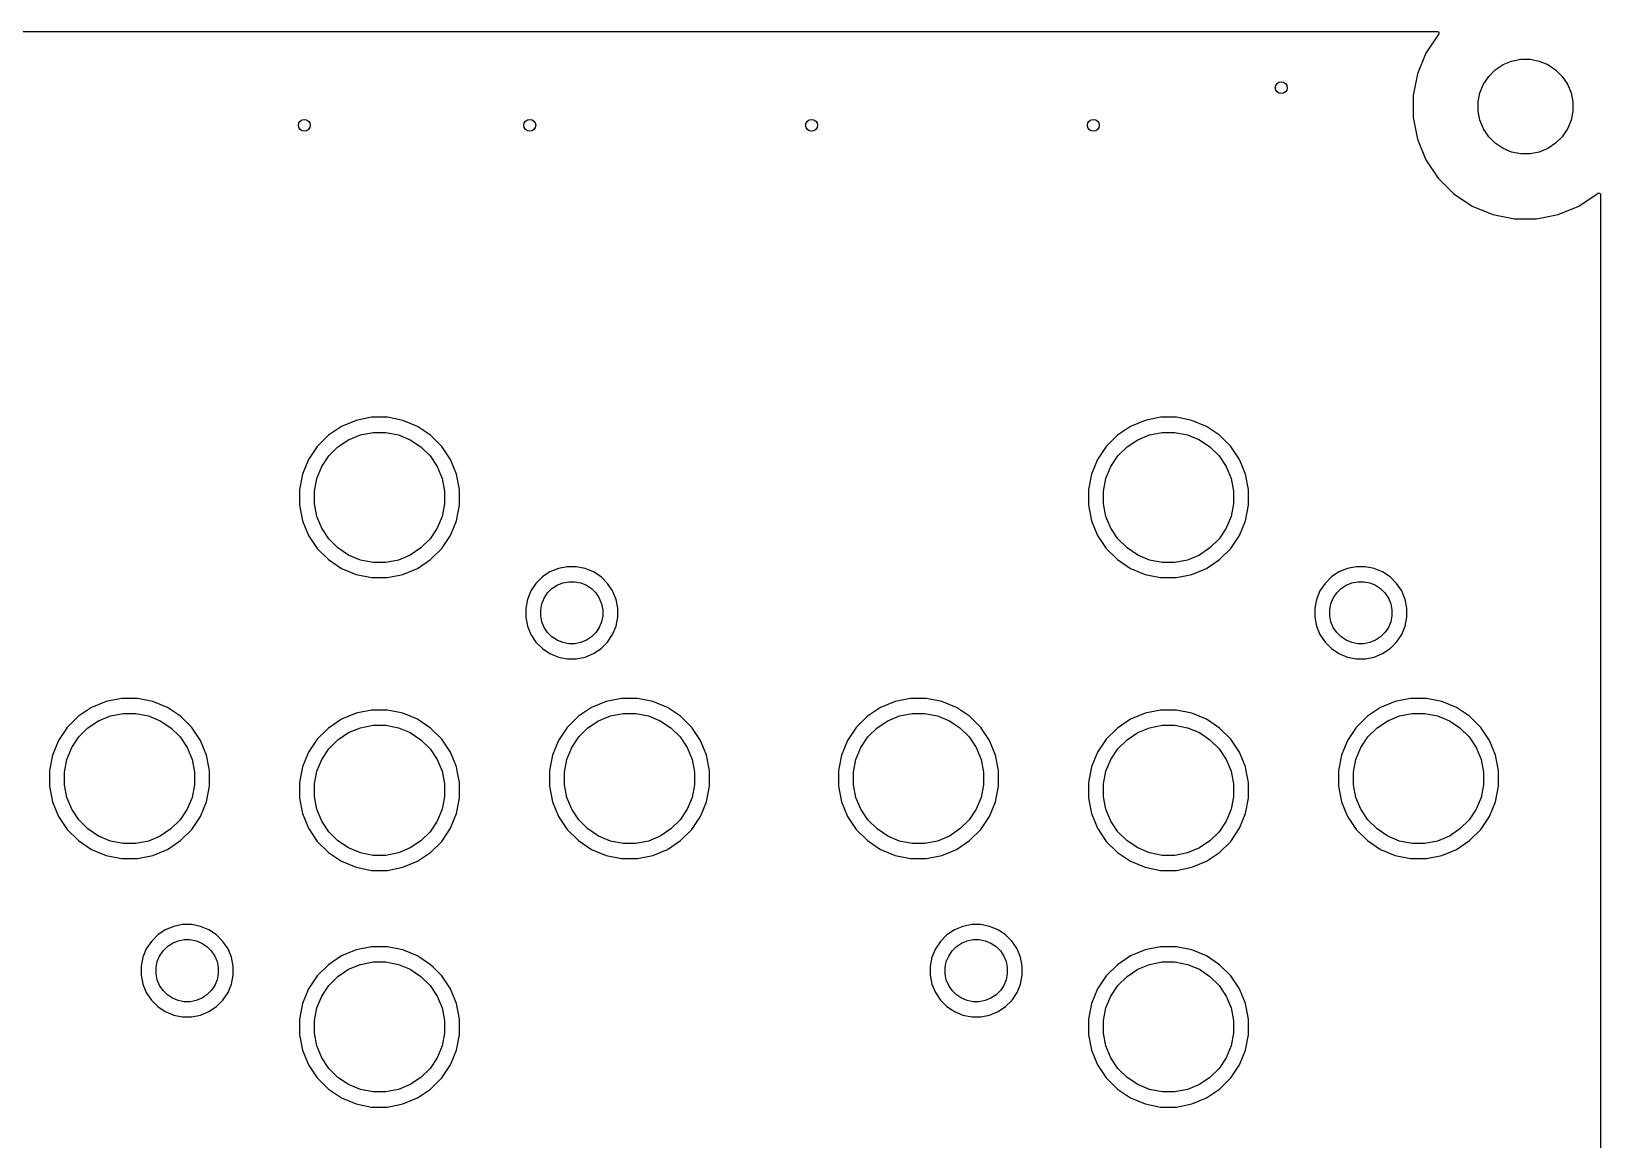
# Model space of a CAD drawing. Extents: x 1 to 139, y -76 to -1.
# Drawn here: x 86 to 139.1, y -38.1 to -0.6 of the extents above; entities that cross this region are included whole.
import ezdxf

# ---------------------------------------------------------------- set-up
doc = ezdxf.new("R2010")
doc.units = 0
doc.header["$MEASUREMENT"] = 0
doc.layers.add('BLACK', color=7, linetype='CONTINUOUS')

msp = doc.modelspace()

# ---------------------------------------------------------------- linework, layer by layer
at = {"layer": 'BLACK', "linetype": 'CONTINUOUS'}
for p, q in [((6.16231, -0.635), (133.538, -0.635)), ((133.573, -0.75264), (133.157, -1.37503)), ((133.538, -0.635), (133.538, -0.635)), ((133.538, -0.635), (133.538, -0.635)), ((133.538, -0.635), (133.538, -0.63501)), ((133.538, -0.63501), (133.539, -0.63501)), ((133.539, -0.63501), (133.545, -0.63567)), ((133.545, -0.63567), (133.551, -0.63634)), ((133.551, -0.63634), (133.551, -0.63638)), ((133.551, -0.63638), (133.551, -0.63639)), ((133.551, -0.63639), (133.557, -0.6382)), ((133.557, -0.6382), (133.562, -0.64005)), ((133.562, -0.64005), (133.563, -0.6401)), ((133.563, -0.6401), (133.563, -0.64014)), ((133.563, -0.64014), (133.568, -0.64306)), ((133.568, -0.64306), (133.573, -0.64598)), ((133.573, -0.64598), (133.573, -0.64605)), ((133.573, -0.64605), (133.574, -0.64611)), ((133.583, -0.7434), (133.573, -0.75264)), ((133.574, -0.64611), (133.578, -0.65005)), ((133.578, -0.65005), (133.583, -0.65391)), ((133.583, -0.65391), (133.583, -0.654)), ((133.583, -0.654), (133.583, -0.65407)), ((133.583, -0.65407), (133.587, -0.65885)), ((133.586, -0.73871), (133.583, -0.7434)), ((133.59, -0.73401), (133.586, -0.73871)), ((133.587, -0.65885), (133.591, -0.66354)), ((133.593, -0.72834), (133.59, -0.73382)), ((133.59, -0.73382), (133.59, -0.73391)), ((133.59, -0.73391), (133.59, -0.73401)), ((133.591, -0.66354), (133.591, -0.66364)), ((133.591, -0.66364), (133.591, -0.66373)), ((133.591, -0.66373), (133.594, -0.66921)), ((133.596, -0.72311), (133.593, -0.72834)), ((133.594, -0.66921), (133.596, -0.67451)), ((133.596, -0.67451), (133.597, -0.67461)), ((133.598, -0.71702), (133.596, -0.7229)), ((133.596, -0.7229), (133.596, -0.723)), ((133.596, -0.723), (133.596, -0.72311)), ((133.597, -0.67461), (133.597, -0.67471)), ((133.597, -0.67471), (133.598, -0.68055)), ((133.598, -0.68055), (133.6, -0.68638)), ((133.6, -0.71127), (133.598, -0.71702)), ((133.6, -0.68638), (133.6, -0.6865)), ((133.6, -0.6865), (133.6, -0.6866)), ((133.6, -0.6866), (133.601, -0.69243)), ((133.601, -0.70489), (133.6, -0.71105)), ((133.6, -0.71105), (133.6, -0.71116)), ((133.6, -0.71116), (133.6, -0.71127)), ((133.601, -0.69243), (133.601, -0.69872)), ((133.601, -0.69872), (133.601, -0.69884)), ((133.601, -0.69884), (133.601, -0.69894)), ((133.601, -0.69894), (133.601, -0.70489)), ((133.157, -1.37503), (132.871, -2.06658)), ((136.058, -1.63649), (136.367, -1.575)), ((136.367, -1.575), (136.683, -1.575)), ((136.683, -1.575), (136.992, -1.63649)), ((132.871, -2.06658), (132.725, -2.80073)), ((135.282, -2.15506), (135.505, -1.9322)), ((135.505, -1.9322), (135.767, -1.7571)), ((135.767, -1.7571), (136.058, -1.63649)), ((136.992, -1.63649), (137.283, -1.7571)), ((137.283, -1.7571), (137.545, -1.9322)), ((137.545, -1.9322), (137.768, -2.15506)), ((134.986, -2.7083), (135.107, -2.41712)), ((135.107, -2.41712), (135.282, -2.15506)), ((137.768, -2.15506), (137.943, -2.41712)), ((137.943, -2.41712), (138.064, -2.7083)), ((132.725, -2.80073), (132.725, -3.54927)), ((134.925, -3.01741), (134.986, -2.7083)), ((134.925, -3.33259), (134.925, -3.01741)), ((138.064, -2.7083), (138.125, -3.01741)), ((138.125, -3.01741), (138.125, -3.33259)), ((132.725, -3.54927), (132.871, -4.28342)), ((134.986, -3.6417), (134.925, -3.33259)), ((135.107, -3.93288), (134.986, -3.6417)), ((138.064, -3.6417), (137.943, -3.93288)), ((138.125, -3.33259), (138.064, -3.6417)), ((135.282, -4.19494), (135.107, -3.93288)), ((135.505, -4.4178), (135.282, -4.19494)), ((137.768, -4.19494), (137.545, -4.4178)), ((137.943, -3.93288), (137.768, -4.19494)), ((132.871, -4.28342), (133.157, -4.97497)), ((135.767, -4.5929), (135.505, -4.4178)), ((136.058, -4.71351), (135.767, -4.5929)), ((136.367, -4.775), (136.058, -4.71351)), ((136.992, -4.71351), (136.683, -4.775)), ((137.283, -4.5929), (136.992, -4.71351)), ((137.545, -4.4178), (137.283, -4.5929)), ((133.157, -4.97497), (133.573, -5.59736)), ((136.683, -4.775), (136.367, -4.775)), ((133.573, -5.59736), (134.103, -6.12665)), ((134.103, -6.12665), (134.725, -6.54252)), ((138.325, -6.54252), (138.947, -6.12665)), ((138.947, -6.12665), (138.957, -6.11741)), ((138.957, -6.11679), (138.962, -6.11303)), ((138.957, -6.11694), (138.957, -6.11679)), ((138.957, -6.11695), (138.957, -6.11694)), ((138.957, -6.11696), (138.957, -6.11695)), ((138.957, -6.11741), (138.957, -6.11696)), ((138.962, -6.11303), (138.967, -6.10918)), ((138.967, -6.10906), (138.972, -6.10629)), ((138.967, -6.10913), (138.967, -6.10906)), ((138.967, -6.10918), (138.967, -6.10913)), ((138.972, -6.10629), (138.978, -6.10344)), ((138.978, -6.10336), (138.984, -6.10166)), ((138.978, -6.10341), (138.978, -6.10336)), ((138.978, -6.10344), (138.978, -6.10341)), ((138.984, -6.10166), (138.99, -6.09994)), ((138.99, -6.0999), (138.996, -6.09936)), ((138.99, -6.09993), (138.99, -6.0999)), ((138.99, -6.09994), (138.99, -6.09993)), ((138.996, -6.09936), (139.002, -6.09882)), ((139.002, -6.09882), (139.002, -6.09883)), ((139.002, -6.09883), (139.002, -6.09882)), ((139.002, -6.09882), (139.008, -6.09949)), ((139.008, -6.09949), (139.014, -6.10011)), ((139.014, -6.10011), (139.014, -6.10014)), ((139.014, -6.10014), (139.014, -6.10016)), ((139.014, -6.10016), (139.02, -6.10199)), ((139.02, -6.10199), (139.026, -6.10378)), ((139.026, -6.10378), (139.026, -6.10383)), ((139.026, -6.10383), (139.026, -6.10386)), ((139.026, -6.10386), (139.032, -6.10678)), ((139.032, -6.10678), (139.037, -6.10967)), ((139.037, -6.10967), (139.037, -6.10974)), ((139.037, -6.10974), (139.037, -6.1098)), ((139.037, -6.1098), (139.042, -6.11365)), ((139.042, -6.11365), (139.047, -6.11757)), ((139.047, -6.11757), (139.047, -6.11766)), ((139.047, -6.11766), (139.047, -6.11773)), ((139.047, -6.11773), (139.051, -6.12254)), ((139.051, -6.12254), (139.054, -6.12717)), ((139.054, -6.12717), (139.054, -6.12727)), ((139.054, -6.12727), (139.055, -6.12736)), ((139.055, -6.12736), (139.057, -6.13275)), ((139.057, -6.13275), (139.06, -6.13812)), ((139.06, -6.13812), (139.06, -6.13823)), ((139.06, -6.13823), (139.06, -6.13832)), ((139.06, -6.13832), (139.062, -6.14403)), ((139.062, -6.14403), (139.064, -6.14998)), ((139.064, -6.14998), (139.064, -6.15009)), ((139.064, -6.15009), (139.064, -6.1502)), ((139.064, -6.1502), (139.064, -6.15635)), ((139.064, -6.15635), (139.065, -6.16231)), ((139.065, -6.16231), (139.065, -70.0377)), ((134.725, -6.54252), (135.417, -6.82897)), ((135.417, -6.82897), (136.151, -6.975)), ((136.899, -6.975), (137.633, -6.82897)), ((137.633, -6.82897), (138.325, -6.54252)), ((136.151, -6.975), (136.899, -6.975)), ((97.0001, -13.7861), (96.5073, -13.9902)), ((97.5233, -13.682), (97.0001, -13.7861)), ((98.0567, -13.682), (97.5233, -13.682)), ((98.5799, -13.7861), (98.0567, -13.682)), ((99.0727, -13.9902), (98.5799, -13.7861)), ((123.67, -13.7861), (123.177, -13.9902)), ((124.193, -13.682), (123.67, -13.7861)), ((124.727, -13.682), (124.193, -13.682)), ((125.25, -13.7861), (124.727, -13.682)), ((125.743, -13.9902), (125.25, -13.7861)), ((96.0637, -14.2866), (95.6866, -14.6637)), ((96.5073, -13.9902), (96.0637, -14.2866)), ((96.7479, -14.4404), (97.1483, -14.2745)), ((97.1483, -14.2745), (97.5733, -14.19)), ((97.5733, -14.19), (98.0067, -14.19)), ((98.0067, -14.19), (98.4317, -14.2745)), ((98.4317, -14.2745), (98.8321, -14.4404)), ((99.5163, -14.2866), (99.0727, -13.9902)), ((99.8934, -14.6637), (99.5163, -14.2866)), ((122.734, -14.2866), (122.357, -14.6637)), ((123.177, -13.9902), (122.734, -14.2866)), ((123.418, -14.4404), (123.818, -14.2745)), ((123.818, -14.2745), (124.243, -14.19)), ((124.243, -14.19), (124.677, -14.19)), ((124.677, -14.19), (125.102, -14.2745)), ((125.102, -14.2745), (125.502, -14.4404)), ((126.186, -14.2866), (125.743, -13.9902)), ((126.563, -14.6637), (126.186, -14.2866)), ((95.6866, -14.6637), (95.3902, -15.1073)), ((96.0811, -14.9876), (96.3876, -14.6811)), ((96.3876, -14.6811), (96.7479, -14.4404)), ((98.8321, -14.4404), (99.1924, -14.6811)), ((99.1924, -14.6811), (99.4989, -14.9876)), ((100.19, -15.1073), (99.8934, -14.6637)), ((122.357, -14.6637), (122.06, -15.1073)), ((122.751, -14.9876), (123.058, -14.6811)), ((123.058, -14.6811), (123.418, -14.4404)), ((125.502, -14.4404), (125.862, -14.6811)), ((125.862, -14.6811), (126.169, -14.9876)), ((126.86, -15.1073), (126.563, -14.6637)), ((95.3902, -15.1073), (95.1861, -15.6001)), ((95.6745, -15.7483), (95.8404, -15.3479)), ((95.8404, -15.3479), (96.0811, -14.9876)), ((99.4989, -14.9876), (99.7396, -15.3479)), ((99.7396, -15.3479), (99.9055, -15.7483)), ((100.394, -15.6001), (100.19, -15.1073)), ((122.06, -15.1073), (121.856, -15.6001)), ((122.345, -15.7483), (122.51, -15.3479)), ((122.51, -15.3479), (122.751, -14.9876)), ((126.169, -14.9876), (126.41, -15.3479)), ((126.41, -15.3479), (126.575, -15.7483)), ((127.064, -15.6001), (126.86, -15.1073)), ((95.1861, -15.6001), (95.082, -16.1233)), ((95.59, -16.1733), (95.6745, -15.7483)), ((99.9055, -15.7483), (99.99, -16.1733)), ((100.498, -16.1233), (100.394, -15.6001)), ((121.856, -15.6001), (121.752, -16.1233)), ((122.26, -16.1733), (122.345, -15.7483)), ((126.575, -15.7483), (126.66, -16.1733)), ((127.168, -16.1233), (127.064, -15.6001)), ((95.082, -16.1233), (95.082, -16.6567)), ((95.59, -16.6067), (95.59, -16.1733)), ((99.99, -16.1733), (99.99, -16.6067)), ((100.498, -16.6567), (100.498, -16.1233)), ((121.752, -16.1233), (121.752, -16.6567)), ((122.26, -16.6067), (122.26, -16.1733)), ((126.66, -16.1733), (126.66, -16.6067)), ((127.168, -16.6567), (127.168, -16.1233)), ((95.082, -16.6567), (95.1861, -17.1799)), ((95.6745, -17.0317), (95.59, -16.6067)), ((99.99, -16.6067), (99.9055, -17.0317)), ((100.394, -17.1799), (100.498, -16.6567)), ((121.752, -16.6567), (121.856, -17.1799)), ((122.345, -17.0317), (122.26, -16.6067)), ((126.66, -16.6067), (126.575, -17.0317)), ((127.064, -17.1799), (127.168, -16.6567)), ((95.1861, -17.1799), (95.3902, -17.6727)), ((95.8404, -17.4321), (95.6745, -17.0317)), ((96.0811, -17.7924), (95.8404, -17.4321)), ((99.7396, -17.4321), (99.4989, -17.7924)), ((99.9055, -17.0317), (99.7396, -17.4321)), ((100.19, -17.6727), (100.394, -17.1799)), ((121.856, -17.1799), (122.06, -17.6727)), ((122.51, -17.4321), (122.345, -17.0317)), ((122.751, -17.7924), (122.51, -17.4321)), ((126.41, -17.4321), (126.169, -17.7924)), ((126.575, -17.0317), (126.41, -17.4321)), ((126.86, -17.6727), (127.064, -17.1799)), ((95.3902, -17.6727), (95.6866, -18.1163)), ((96.3876, -18.0989), (96.0811, -17.7924)), ((99.4989, -17.7924), (99.1924, -18.0989)), ((99.8934, -18.1163), (100.19, -17.6727)), ((122.06, -17.6727), (122.357, -18.1163)), ((123.058, -18.0989), (122.751, -17.7924)), ((126.169, -17.7924), (125.862, -18.0989)), ((126.563, -18.1163), (126.86, -17.6727)), ((95.6866, -18.1163), (96.0637, -18.4934)), ((96.0637, -18.4934), (96.5073, -18.7898)), ((96.7479, -18.3396), (96.3876, -18.0989)), ((97.1483, -18.5055), (96.7479, -18.3396)), ((97.5733, -18.59), (97.1483, -18.5055)), ((98.4317, -18.5055), (98.0067, -18.59)), ((98.8321, -18.3396), (98.4317, -18.5055)), ((99.1924, -18.0989), (98.8321, -18.3396)), ((99.0727, -18.7898), (99.5163, -18.4934)), ((99.5163, -18.4934), (99.8934, -18.1163)), ((122.357, -18.1163), (122.734, -18.4934)), ((122.734, -18.4934), (123.177, -18.7898)), ((123.418, -18.3396), (123.058, -18.0989)), ((123.818, -18.5055), (123.418, -18.3396)), ((124.243, -18.59), (123.818, -18.5055)), ((125.102, -18.5055), (124.677, -18.59)), ((125.502, -18.3396), (125.102, -18.5055)), ((125.862, -18.0989), (125.502, -18.3396)), ((125.743, -18.7898), (126.186, -18.4934)), ((126.186, -18.4934), (126.563, -18.1163)), ((96.5073, -18.7898), (97.0001, -18.9939)), ((97.0001, -18.9939), (97.5233, -19.098)), ((98.0067, -18.59), (97.5733, -18.59)), ((98.0567, -19.098), (98.5799, -18.9939)), ((98.5799, -18.9939), (99.0727, -18.7898)), ((103.297, -19.0798), (103.08, -19.2968)), ((103.552, -18.9093), (103.297, -19.0798)), ((103.836, -18.7919), (103.552, -18.9093)), ((104.137, -18.732), (103.836, -18.7919)), ((104.443, -18.732), (104.137, -18.732)), ((104.744, -18.7919), (104.443, -18.732)), ((105.028, -18.9093), (104.744, -18.7919)), ((105.283, -19.0798), (105.028, -18.9093)), ((105.5, -19.2968), (105.283, -19.0798)), ((123.177, -18.7898), (123.67, -18.9939)), ((123.67, -18.9939), (124.193, -19.098)), ((124.677, -18.59), (124.243, -18.59)), ((124.727, -19.098), (125.25, -18.9939)), ((125.25, -18.9939), (125.743, -18.7898)), ((129.967, -19.0798), (129.75, -19.2968)), ((130.222, -18.9093), (129.967, -19.0798)), ((130.506, -18.7919), (130.222, -18.9093)), ((130.807, -18.732), (130.506, -18.7919)), ((131.113, -18.732), (130.807, -18.732)), ((131.414, -18.7919), (131.113, -18.732)), ((131.698, -18.9093), (131.414, -18.7919)), ((131.953, -19.0798), (131.698, -18.9093)), ((132.17, -19.2968), (131.953, -19.0798)), ((97.5233, -19.098), (98.0567, -19.098)), ((102.909, -19.552), (102.792, -19.8355)), ((103.08, -19.2968), (102.909, -19.552)), ((103.36, -19.7926), (103.474, -19.6207)), ((103.474, -19.6207), (103.621, -19.4744)), ((103.621, -19.4744), (103.793, -19.3595)), ((103.793, -19.3595), (103.984, -19.2803)), ((103.984, -19.2803), (104.187, -19.24)), ((104.187, -19.24), (104.393, -19.24)), ((104.393, -19.24), (104.596, -19.2803)), ((104.596, -19.2803), (104.787, -19.3595)), ((104.787, -19.3595), (104.959, -19.4744)), ((104.959, -19.4744), (105.106, -19.6207)), ((105.106, -19.6207), (105.22, -19.7926)), ((105.671, -19.552), (105.5, -19.2968)), ((105.788, -19.8355), (105.671, -19.552)), ((124.193, -19.098), (124.727, -19.098)), ((129.579, -19.552), (129.462, -19.8355)), ((129.75, -19.2968), (129.579, -19.552)), ((130.03, -19.7926), (130.144, -19.6207)), ((130.144, -19.6207), (130.291, -19.4744)), ((130.291, -19.4744), (130.463, -19.3595)), ((130.463, -19.3595), (130.654, -19.2803)), ((130.654, -19.2803), (130.857, -19.24)), ((130.857, -19.24), (131.063, -19.24)), ((131.063, -19.24), (131.266, -19.2803)), ((131.266, -19.2803), (131.457, -19.3595)), ((131.457, -19.3595), (131.629, -19.4744)), ((131.629, -19.4744), (131.776, -19.6207)), ((131.776, -19.6207), (131.89, -19.7926)), ((132.341, -19.552), (132.17, -19.2968)), ((132.458, -19.8355), (132.341, -19.552)), ((102.792, -19.8355), (102.732, -20.1366)), ((102.732, -20.1366), (102.732, -20.4434)), ((103.24, -20.1866), (103.28, -19.9837)), ((103.28, -19.9837), (103.36, -19.7926)), ((105.22, -19.7926), (105.3, -19.9837)), ((105.3, -19.9837), (105.34, -20.1866)), ((105.848, -20.1366), (105.788, -19.8355)), ((105.848, -20.4434), (105.848, -20.1366)), ((129.462, -19.8355), (129.402, -20.1366)), ((129.402, -20.1366), (129.402, -20.4434)), ((129.91, -20.1866), (129.95, -19.9837)), ((129.95, -19.9837), (130.03, -19.7926)), ((131.89, -19.7926), (131.97, -19.9837)), ((131.97, -19.9837), (132.01, -20.1866)), ((132.518, -20.1366), (132.458, -19.8355)), ((132.518, -20.4434), (132.518, -20.1366)), ((102.732, -20.4434), (102.792, -20.7445)), ((103.24, -20.3934), (103.24, -20.1866)), ((103.28, -20.5963), (103.24, -20.3934)), ((103.36, -20.7874), (103.28, -20.5963)), ((105.3, -20.5963), (105.22, -20.7874)), ((105.34, -20.3934), (105.3, -20.5963)), ((105.34, -20.1866), (105.34, -20.3934)), ((105.788, -20.7445), (105.848, -20.4434)), ((129.402, -20.4434), (129.462, -20.7445)), ((129.91, -20.3934), (129.91, -20.1866)), ((129.95, -20.5963), (129.91, -20.3934)), ((130.03, -20.7874), (129.95, -20.5963)), ((131.97, -20.5963), (131.89, -20.7874)), ((132.01, -20.3934), (131.97, -20.5963)), ((132.01, -20.1866), (132.01, -20.3934)), ((132.458, -20.7445), (132.518, -20.4434)), ((102.792, -20.7445), (102.909, -21.028)), ((102.909, -21.028), (103.08, -21.2832)), ((103.474, -20.9593), (103.36, -20.7874)), ((103.621, -21.1056), (103.474, -20.9593)), ((103.793, -21.2205), (103.621, -21.1056)), ((104.959, -21.1056), (104.787, -21.2205)), ((105.106, -20.9593), (104.959, -21.1056)), ((105.22, -20.7874), (105.106, -20.9593)), ((105.5, -21.2832), (105.671, -21.028)), ((105.671, -21.028), (105.788, -20.7445)), ((129.462, -20.7445), (129.579, -21.028)), ((129.579, -21.028), (129.75, -21.2832)), ((130.144, -20.9593), (130.03, -20.7874)), ((130.291, -21.1056), (130.144, -20.9593)), ((130.463, -21.2205), (130.291, -21.1056)), ((131.629, -21.1056), (131.457, -21.2205)), ((131.776, -20.9593), (131.629, -21.1056)), ((131.89, -20.7874), (131.776, -20.9593)), ((132.17, -21.2832), (132.341, -21.028)), ((132.341, -21.028), (132.458, -20.7445)), ((103.08, -21.2832), (103.297, -21.5002)), ((103.297, -21.5002), (103.552, -21.6707)), ((103.552, -21.6707), (103.836, -21.7881)), ((103.984, -21.2996), (103.793, -21.2205)), ((104.187, -21.34), (103.984, -21.2996)), ((104.393, -21.34), (104.187, -21.34)), ((104.596, -21.2996), (104.393, -21.34)), ((104.787, -21.2205), (104.596, -21.2996)), ((104.744, -21.7881), (105.028, -21.6707)), ((105.028, -21.6707), (105.283, -21.5002)), ((105.283, -21.5002), (105.5, -21.2832)), ((129.75, -21.2832), (129.967, -21.5002)), ((129.967, -21.5002), (130.222, -21.6707)), ((130.222, -21.6707), (130.506, -21.7881)), ((130.654, -21.2996), (130.463, -21.2205)), ((130.857, -21.34), (130.654, -21.2996)), ((131.063, -21.34), (130.857, -21.34)), ((131.266, -21.2996), (131.063, -21.34)), ((131.457, -21.2205), (131.266, -21.2996)), ((131.414, -21.7881), (131.698, -21.6707)), ((131.698, -21.6707), (131.953, -21.5002)), ((131.953, -21.5002), (132.17, -21.2832)), ((103.836, -21.7881), (104.137, -21.848)), ((104.137, -21.848), (104.443, -21.848)), ((104.443, -21.848), (104.744, -21.7881)), ((130.506, -21.7881), (130.807, -21.848)), ((130.807, -21.848), (131.113, -21.848)), ((131.113, -21.848), (131.414, -21.7881)), ((88.5501, -23.2861), (88.0573, -23.4902)), ((89.0733, -23.182), (88.5501, -23.2861)), ((89.6067, -23.182), (89.0733, -23.182)), ((90.1299, -23.2861), (89.6067, -23.182)), ((90.6227, -23.4902), (90.1299, -23.2861)), ((105.45, -23.2861), (104.957, -23.4902)), ((105.973, -23.182), (105.45, -23.2861)), ((106.507, -23.182), (105.973, -23.182)), ((107.03, -23.2861), (106.507, -23.182)), ((107.523, -23.4902), (107.03, -23.2861)), ((115.22, -23.2861), (114.727, -23.4902)), ((115.743, -23.182), (115.22, -23.2861)), ((116.277, -23.182), (115.743, -23.182)), ((116.8, -23.2861), (116.277, -23.182)), ((117.293, -23.4902), (116.8, -23.2861)), ((132.12, -23.2861), (131.627, -23.4902)), ((132.643, -23.182), (132.12, -23.2861)), ((133.177, -23.182), (132.643, -23.182)), ((133.7, -23.2861), (133.177, -23.182)), ((134.193, -23.4902), (133.7, -23.2861)), ((87.6137, -23.7866), (87.2366, -24.1637)), ((88.0573, -23.4902), (87.6137, -23.7866)), ((88.2979, -23.9404), (88.6983, -23.7745)), ((88.6983, -23.7745), (89.1233, -23.69)), ((89.1233, -23.69), (89.5567, -23.69)), ((89.5567, -23.69), (89.9817, -23.7745)), ((89.9817, -23.7745), (90.3821, -23.9404)), ((91.0663, -23.7866), (90.6227, -23.4902)), ((91.4434, -24.1638), (91.0663, -23.7866)), ((97.0001, -23.6861), (96.5073, -23.8902)), ((97.5233, -23.582), (97.0001, -23.6861)), ((98.0567, -23.582), (97.5233, -23.582)), ((98.5799, -23.6861), (98.0567, -23.582)), ((99.0727, -23.8902), (98.5799, -23.6861)), ((104.514, -23.7866), (104.137, -24.1637)), ((104.957, -23.4902), (104.514, -23.7866)), ((105.198, -23.9404), (105.598, -23.7745)), ((105.598, -23.7745), (106.023, -23.69)), ((106.023, -23.69), (106.457, -23.69)), ((106.457, -23.69), (106.882, -23.7745)), ((106.882, -23.7745), (107.282, -23.9404)), ((107.966, -23.7866), (107.523, -23.4902)), ((108.343, -24.1638), (107.966, -23.7866)), ((114.284, -23.7866), (113.907, -24.1637)), ((114.727, -23.4902), (114.284, -23.7866)), ((114.968, -23.9404), (115.368, -23.7745)), ((115.368, -23.7745), (115.793, -23.69)), ((115.793, -23.69), (116.227, -23.69)), ((116.227, -23.69), (116.652, -23.7745)), ((116.652, -23.7745), (117.052, -23.9404)), ((117.736, -23.7866), (117.293, -23.4902)), ((118.113, -24.1638), (117.736, -23.7866)), ((123.67, -23.6861), (123.177, -23.8902)), ((124.193, -23.582), (123.67, -23.6861)), ((124.727, -23.582), (124.193, -23.582)), ((125.25, -23.6861), (124.727, -23.582)), ((125.743, -23.8902), (125.25, -23.6861)), ((131.184, -23.7866), (130.807, -24.1637)), ((131.627, -23.4902), (131.184, -23.7866)), ((131.868, -23.9404), (132.268, -23.7745)), ((132.268, -23.7745), (132.693, -23.69)), ((132.693, -23.69), (133.127, -23.69)), ((133.127, -23.69), (133.552, -23.7745)), ((133.552, -23.7745), (133.952, -23.9404)), ((134.636, -23.7866), (134.193, -23.4902)), ((135.013, -24.1638), (134.636, -23.7866)), ((87.2366, -24.1637), (86.9402, -24.6073)), ((87.6311, -24.4876), (87.9376, -24.1811)), ((87.9376, -24.1811), (88.2979, -23.9404)), ((90.3821, -23.9404), (90.7424, -24.1811)), ((90.7424, -24.1811), (91.0489, -24.4876)), ((91.7398, -24.6073), (91.4434, -24.1638)), ((96.0637, -24.1866), (95.6866, -24.5637)), ((96.5073, -23.8902), (96.0637, -24.1866)), ((96.3876, -24.5811), (96.7479, -24.3404)), ((96.7479, -24.3404), (97.1483, -24.1745)), ((97.1483, -24.1745), (97.5733, -24.09)), ((97.5733, -24.09), (98.0067, -24.09)), ((98.0067, -24.09), (98.4317, -24.1745)), ((98.4317, -24.1745), (98.8321, -24.3404)), ((98.8321, -24.3404), (99.1924, -24.5811)), ((99.5163, -24.1866), (99.0727, -23.8902)), ((99.8934, -24.5637), (99.5163, -24.1866)), ((104.137, -24.1637), (103.84, -24.6073)), ((104.531, -24.4876), (104.838, -24.1811)), ((104.838, -24.1811), (105.198, -23.9404)), ((107.282, -23.9404), (107.642, -24.1811)), ((107.642, -24.1811), (107.949, -24.4876)), ((108.64, -24.6073), (108.343, -24.1638)), ((113.907, -24.1637), (113.61, -24.6073)), ((114.301, -24.4876), (114.608, -24.1811)), ((114.608, -24.1811), (114.968, -23.9404)), ((117.052, -23.9404), (117.412, -24.1811)), ((117.412, -24.1811), (117.719, -24.4876)), ((118.41, -24.6073), (118.113, -24.1638)), ((122.734, -24.1866), (122.357, -24.5637)), ((123.177, -23.8902), (122.734, -24.1866)), ((123.058, -24.5811), (123.418, -24.3404)), ((123.418, -24.3404), (123.818, -24.1745)), ((123.818, -24.1745), (124.243, -24.09)), ((124.243, -24.09), (124.677, -24.09)), ((124.677, -24.09), (125.102, -24.1745)), ((125.102, -24.1745), (125.502, -24.3404)), ((125.502, -24.3404), (125.862, -24.5811)), ((126.186, -24.1866), (125.743, -23.8902)), ((126.563, -24.5637), (126.186, -24.1866)), ((130.807, -24.1637), (130.51, -24.6073)), ((131.201, -24.4876), (131.508, -24.1811)), ((131.508, -24.1811), (131.868, -23.9404)), ((133.952, -23.9404), (134.312, -24.1811)), ((134.312, -24.1811), (134.619, -24.4876)), ((135.31, -24.6073), (135.013, -24.1638)), ((86.9402, -24.6073), (86.7361, -25.1001)), ((87.2245, -25.2483), (87.3904, -24.8479)), ((87.3904, -24.8479), (87.6311, -24.4876)), ((91.0489, -24.4876), (91.2896, -24.8479)), ((91.2896, -24.8479), (91.4555, -25.2483)), ((91.9439, -25.1001), (91.7398, -24.6073)), ((95.6866, -24.5637), (95.3902, -25.0073)), ((95.8404, -25.2479), (96.0811, -24.8876)), ((96.0811, -24.8876), (96.3876, -24.5811)), ((99.1924, -24.5811), (99.4989, -24.8876)), ((99.4989, -24.8876), (99.7396, -25.2479)), ((100.19, -25.0073), (99.8934, -24.5637)), ((103.84, -24.6073), (103.636, -25.1001)), ((104.125, -25.2483), (104.29, -24.8479)), ((104.29, -24.8479), (104.531, -24.4876)), ((107.949, -24.4876), (108.19, -24.8479)), ((108.19, -24.8479), (108.355, -25.2483)), ((108.844, -25.1001), (108.64, -24.6073)), ((113.61, -24.6073), (113.406, -25.1001)), ((113.895, -25.2483), (114.06, -24.8479)), ((114.06, -24.8479), (114.301, -24.4876)), ((117.719, -24.4876), (117.96, -24.8479)), ((117.96, -24.8479), (118.125, -25.2483)), ((118.614, -25.1001), (118.41, -24.6073)), ((122.357, -24.5637), (122.06, -25.0073)), ((122.51, -25.2479), (122.751, -24.8876)), ((122.751, -24.8876), (123.058, -24.5811)), ((125.862, -24.5811), (126.169, -24.8876)), ((126.169, -24.8876), (126.41, -25.2479)), ((126.86, -25.0073), (126.563, -24.5637)), ((130.51, -24.6073), (130.306, -25.1001)), ((130.795, -25.2483), (130.96, -24.8479)), ((130.96, -24.8479), (131.201, -24.4876)), ((134.619, -24.4876), (134.86, -24.8479)), ((134.86, -24.8479), (135.025, -25.2483)), ((135.514, -25.1001), (135.31, -24.6073)), ((86.7361, -25.1001), (86.632, -25.6233)), ((87.14, -25.6733), (87.2245, -25.2483)), ((91.4555, -25.2483), (91.54, -25.6733)), ((92.048, -25.6233), (91.9439, -25.1001)), ((95.3902, -25.0073), (95.1861, -25.5001)), ((95.6745, -25.6483), (95.8404, -25.2479)), ((99.7396, -25.2479), (99.9055, -25.6483)), ((100.394, -25.5001), (100.19, -25.0073)), ((103.636, -25.1001), (103.532, -25.6233)), ((104.04, -25.6733), (104.125, -25.2483)), ((108.355, -25.2483), (108.44, -25.6733)), ((108.948, -25.6233), (108.844, -25.1001)), ((113.406, -25.1001), (113.302, -25.6233)), ((113.81, -25.6733), (113.895, -25.2483)), ((118.125, -25.2483), (118.21, -25.6733)), ((118.718, -25.6233), (118.614, -25.1001)), ((122.06, -25.0073), (121.856, -25.5001)), ((122.345, -25.6483), (122.51, -25.2479)), ((126.41, -25.2479), (126.575, -25.6483)), ((127.064, -25.5001), (126.86, -25.0073)), ((130.306, -25.1001), (130.202, -25.6233)), ((130.71, -25.6733), (130.795, -25.2483)), ((135.025, -25.2483), (135.11, -25.6733)), ((135.618, -25.6233), (135.514, -25.1001)), ((86.632, -25.6233), (86.632, -26.1567)), ((87.14, -26.1067), (87.14, -25.6733)), ((91.54, -25.6733), (91.54, -26.1067)), ((92.048, -26.1567), (92.048, -25.6233)), ((95.1861, -25.5001), (95.082, -26.0233)), ((95.59, -26.0733), (95.6745, -25.6483)), ((99.9055, -25.6483), (99.99, -26.0733)), ((100.42, -25.6294), (100.394, -25.5001)), ((100.498, -26.0233), (100.42, -25.6294)), ((103.532, -25.6233), (103.532, -26.1567)), ((104.04, -26.1067), (104.04, -25.6733)), ((108.44, -25.6733), (108.44, -26.1067)), ((108.948, -26.1567), (108.948, -25.6233)), ((113.302, -25.6233), (113.302, -26.1567)), ((113.81, -26.1067), (113.81, -25.6733)), ((118.21, -25.6733), (118.21, -26.1067)), ((118.718, -26.1567), (118.718, -25.6233)), ((121.856, -25.5001), (121.752, -26.0233)), ((122.26, -26.0733), (122.345, -25.6483)), ((126.575, -25.6483), (126.66, -26.0733)), ((127.09, -25.6294), (127.064, -25.5001)), ((127.168, -26.0233), (127.09, -25.6294)), ((130.202, -25.6233), (130.202, -26.1567)), ((130.71, -26.1067), (130.71, -25.6733)), ((135.11, -25.6733), (135.11, -26.1067)), ((135.618, -26.1567), (135.618, -25.6233)), ((86.632, -26.1567), (86.7361, -26.6799)), ((87.2245, -26.5317), (87.14, -26.1067)), ((91.54, -26.1067), (91.4555, -26.5317)), ((91.9439, -26.6799), (92.048, -26.1567)), ((95.082, -26.0233), (95.082, -26.5567)), ((95.59, -26.5067), (95.59, -26.0733)), ((95.6745, -26.9317), (95.59, -26.5067)), ((99.99, -26.5067), (99.9055, -26.9317)), ((99.99, -26.0733), (99.99, -26.5067)), ((100.498, -26.5567), (100.498, -26.0233)), ((103.532, -26.1567), (103.636, -26.6799)), ((104.125, -26.5317), (104.04, -26.1067)), ((108.44, -26.1067), (108.355, -26.5317)), ((108.844, -26.6799), (108.948, -26.1567)), ((113.302, -26.1567), (113.406, -26.6799)), ((113.895, -26.5317), (113.81, -26.1067)), ((118.21, -26.1067), (118.125, -26.5317)), ((118.614, -26.6799), (118.718, -26.1567)), ((121.752, -26.0233), (121.752, -26.5567)), ((122.26, -26.5067), (122.26, -26.0733)), ((122.345, -26.9317), (122.26, -26.5067)), ((126.66, -26.5067), (126.575, -26.9317)), ((126.66, -26.0733), (126.66, -26.5067)), ((127.168, -26.5567), (127.168, -26.0233)), ((130.202, -26.1567), (130.306, -26.6799)), ((130.795, -26.5317), (130.71, -26.1067)), ((135.11, -26.1067), (135.025, -26.5317)), ((135.514, -26.6799), (135.618, -26.1567)), ((86.7361, -26.6799), (86.9402, -27.1727)), ((87.3904, -26.9321), (87.2245, -26.5317)), ((87.6311, -27.2924), (87.3904, -26.9321)), ((91.2896, -26.9321), (91.0489, -27.2924)), ((91.4555, -26.5317), (91.2896, -26.9321)), ((91.7398, -27.1727), (91.9439, -26.6799)), ((95.082, -26.5567), (95.1861, -27.0799)), ((95.8404, -27.3321), (95.6745, -26.9317)), ((99.9055, -26.9317), (99.7396, -27.3321)), ((100.394, -27.0799), (100.498, -26.5567)), ((103.636, -26.6799), (103.84, -27.1727)), ((104.29, -26.9321), (104.125, -26.5317)), ((104.531, -27.2924), (104.29, -26.9321)), ((108.19, -26.9321), (107.949, -27.2924)), ((108.355, -26.5317), (108.19, -26.9321)), ((108.64, -27.1727), (108.844, -26.6799)), ((113.406, -26.6799), (113.61, -27.1727)), ((114.06, -26.9321), (113.895, -26.5317)), ((114.301, -27.2924), (114.06, -26.9321)), ((117.96, -26.9321), (117.719, -27.2924)), ((118.125, -26.5317), (117.96, -26.9321)), ((118.41, -27.1727), (118.614, -26.6799)), ((121.752, -26.5567), (121.856, -27.0799)), ((122.51, -27.3321), (122.345, -26.9317)), ((126.575, -26.9317), (126.41, -27.3321)), ((127.064, -27.0799), (127.168, -26.5567)), ((130.306, -26.6799), (130.51, -27.1727)), ((130.96, -26.9321), (130.795, -26.5317)), ((131.201, -27.2924), (130.96, -26.9321)), ((134.86, -26.9321), (134.619, -27.2924)), ((135.025, -26.5317), (134.86, -26.9321)), ((135.31, -27.1727), (135.514, -26.6799)), ((86.9402, -27.1727), (87.2366, -27.6163)), ((87.9376, -27.5989), (87.6311, -27.2924)), ((91.0489, -27.2924), (90.7424, -27.5989)), ((91.4434, -27.6162), (91.7398, -27.1727)), ((95.1861, -27.0799), (95.3902, -27.5727)), ((95.3902, -27.5727), (95.6866, -28.0163)), ((96.0811, -27.6924), (95.8404, -27.3321)), ((99.7396, -27.3321), (99.4989, -27.6924)), ((99.8934, -28.0162), (100.19, -27.5727)), ((100.19, -27.5727), (100.394, -27.0799)), ((103.84, -27.1727), (104.137, -27.6163)), ((104.838, -27.5989), (104.531, -27.2924)), ((107.949, -27.2924), (107.642, -27.5989)), ((108.343, -27.6162), (108.64, -27.1727)), ((113.61, -27.1727), (113.907, -27.6163)), ((114.608, -27.5989), (114.301, -27.2924)), ((117.719, -27.2924), (117.412, -27.5989)), ((118.113, -27.6162), (118.41, -27.1727)), ((121.856, -27.0799), (122.06, -27.5727)), ((122.06, -27.5727), (122.357, -28.0163)), ((122.751, -27.6924), (122.51, -27.3321)), ((126.41, -27.3321), (126.169, -27.6924)), ((126.563, -28.0162), (126.86, -27.5727)), ((126.86, -27.5727), (127.064, -27.0799)), ((130.51, -27.1727), (130.807, -27.6163)), ((131.508, -27.5989), (131.201, -27.2924)), ((134.619, -27.2924), (134.312, -27.5989)), ((135.013, -27.6162), (135.31, -27.1727)), ((87.2366, -27.6163), (87.6137, -27.9934)), ((87.6137, -27.9934), (88.0573, -28.2898)), ((88.2979, -27.8396), (87.9376, -27.5989)), ((88.6983, -28.0055), (88.2979, -27.8396)), ((89.1233, -28.09), (88.6983, -28.0055)), ((89.5567, -28.09), (89.1233, -28.09)), ((89.9817, -28.0055), (89.5567, -28.09)), ((90.3821, -27.8396), (89.9817, -28.0055)), ((90.7424, -27.5989), (90.3821, -27.8396)), ((90.6227, -28.2898), (91.0663, -27.9934)), ((91.0663, -27.9934), (91.4434, -27.6162)), ((95.6866, -28.0163), (96.0637, -28.3934)), ((96.3876, -27.9989), (96.0811, -27.6924)), ((96.7479, -28.2396), (96.3876, -27.9989)), ((99.1924, -27.9989), (98.8321, -28.2396)), ((99.4989, -27.6924), (99.1924, -27.9989)), ((99.5163, -28.3934), (99.8934, -28.0162)), ((104.137, -27.6163), (104.514, -27.9934)), ((104.514, -27.9934), (104.957, -28.2898)), ((105.198, -27.8396), (104.838, -27.5989)), ((105.598, -28.0055), (105.198, -27.8396)), ((106.023, -28.09), (105.598, -28.0055)), ((106.457, -28.09), (106.023, -28.09)), ((106.882, -28.0055), (106.457, -28.09)), ((107.282, -27.8396), (106.882, -28.0055)), ((107.642, -27.5989), (107.282, -27.8396)), ((107.523, -28.2898), (107.966, -27.9934)), ((107.966, -27.9934), (108.343, -27.6162)), ((113.907, -27.6163), (114.284, -27.9934)), ((114.284, -27.9934), (114.727, -28.2898)), ((114.968, -27.8396), (114.608, -27.5989)), ((115.368, -28.0055), (114.968, -27.8396)), ((115.793, -28.09), (115.368, -28.0055)), ((116.227, -28.09), (115.793, -28.09)), ((116.652, -28.0055), (116.227, -28.09)), ((117.052, -27.8396), (116.652, -28.0055)), ((117.412, -27.5989), (117.052, -27.8396)), ((117.293, -28.2898), (117.736, -27.9934)), ((117.736, -27.9934), (118.113, -27.6162)), ((122.357, -28.0163), (122.734, -28.3934)), ((123.058, -27.9989), (122.751, -27.6924)), ((123.418, -28.2396), (123.058, -27.9989)), ((125.862, -27.9989), (125.502, -28.2396)), ((126.169, -27.6924), (125.862, -27.9989)), ((126.186, -28.3934), (126.563, -28.0162)), ((130.807, -27.6163), (131.184, -27.9934)), ((131.184, -27.9934), (131.627, -28.2898)), ((131.868, -27.8396), (131.508, -27.5989)), ((132.268, -28.0055), (131.868, -27.8396)), ((132.693, -28.09), (132.268, -28.0055)), ((133.127, -28.09), (132.693, -28.09)), ((133.552, -28.0055), (133.127, -28.09)), ((133.952, -27.8396), (133.552, -28.0055)), ((134.312, -27.5989), (133.952, -27.8396)), ((134.193, -28.2898), (134.636, -27.9934)), ((134.636, -27.9934), (135.013, -27.6162)), ((88.0573, -28.2898), (88.5501, -28.4939)), ((88.5501, -28.4939), (89.0733, -28.598)), ((89.0733, -28.598), (89.6067, -28.598)), ((89.6067, -28.598), (90.1299, -28.4939)), ((90.1299, -28.4939), (90.6227, -28.2898)), ((96.0637, -28.3934), (96.5073, -28.6898)), ((97.1483, -28.4055), (96.7479, -28.2396)), ((97.5733, -28.49), (97.1483, -28.4055)), ((98.0067, -28.49), (97.5733, -28.49)), ((98.4317, -28.4055), (98.0067, -28.49)), ((98.8321, -28.2396), (98.4317, -28.4055)), ((99.0727, -28.6898), (99.5163, -28.3934)), ((104.957, -28.2898), (105.45, -28.4939)), ((105.45, -28.4939), (105.973, -28.598)), ((105.973, -28.598), (106.507, -28.598)), ((106.507, -28.598), (107.03, -28.4939)), ((107.03, -28.4939), (107.523, -28.2898)), ((114.727, -28.2898), (115.22, -28.4939)), ((115.22, -28.4939), (115.743, -28.598)), ((115.743, -28.598), (116.277, -28.598)), ((116.277, -28.598), (116.8, -28.4939)), ((116.8, -28.4939), (117.293, -28.2898)), ((122.734, -28.3934), (123.177, -28.6898)), ((123.818, -28.4055), (123.418, -28.2396)), ((124.243, -28.49), (123.818, -28.4055)), ((124.677, -28.49), (124.243, -28.49)), ((125.102, -28.4055), (124.677, -28.49)), ((125.502, -28.2396), (125.102, -28.4055)), ((125.743, -28.6898), (126.186, -28.3934)), ((131.627, -28.2898), (132.12, -28.4939)), ((132.12, -28.4939), (132.643, -28.598)), ((132.643, -28.598), (133.177, -28.598)), ((133.177, -28.598), (133.7, -28.4939)), ((133.7, -28.4939), (134.193, -28.2898)), ((96.5073, -28.6898), (97.0001, -28.8939)), ((97.0001, -28.8939), (97.5233, -28.998)), ((97.5233, -28.998), (98.0567, -28.998)), ((98.0567, -28.998), (98.5799, -28.8939)), ((98.5799, -28.8939), (99.0727, -28.6898)), ((123.177, -28.6898), (123.67, -28.8939)), ((123.67, -28.8939), (124.193, -28.998)), ((124.193, -28.998), (124.727, -28.998)), ((124.727, -28.998), (125.25, -28.8939)), ((125.25, -28.8939), (125.743, -28.6898)), ((90.2968, -31.1798), (90.0798, -31.3968)), ((90.552, -31.0093), (90.2968, -31.1798)), ((90.8355, -30.8919), (90.552, -31.0093)), ((91.1366, -30.832), (90.8355, -30.8919)), ((91.4434, -30.832), (91.1366, -30.832)), ((91.7445, -30.8919), (91.4434, -30.832)), ((92.028, -31.0093), (91.7445, -30.8919)), ((92.2832, -31.1798), (92.028, -31.0093)), ((92.5002, -31.3968), (92.2832, -31.1798)), ((116.967, -31.1798), (116.75, -31.3968)), ((117.222, -31.0093), (116.967, -31.1798)), ((117.506, -30.8919), (117.222, -31.0093)), ((117.807, -30.832), (117.506, -30.8919)), ((118.113, -30.832), (117.807, -30.832)), ((118.414, -30.8919), (118.113, -30.832)), ((118.698, -31.0093), (118.414, -30.8919)), ((118.953, -31.1798), (118.698, -31.0093)), ((119.17, -31.3968), (118.953, -31.1798)), ((89.9093, -31.652), (89.7919, -31.9355)), ((90.0798, -31.3968), (89.9093, -31.652)), ((90.3595, -31.8926), (90.4744, -31.7207)), ((90.4744, -31.7207), (90.6207, -31.5744)), ((90.6207, -31.5744), (90.7926, -31.4595)), ((90.7926, -31.4595), (90.9837, -31.3803)), ((90.9837, -31.3803), (91.1866, -31.34)), ((91.1866, -31.34), (91.3934, -31.34)), ((91.3934, -31.34), (91.5963, -31.3803)), ((91.5963, -31.3803), (91.7874, -31.4595)), ((91.7874, -31.4595), (91.9593, -31.5744)), ((91.9593, -31.5744), (92.1056, -31.7207)), ((92.1056, -31.7207), (92.2205, -31.8926)), ((92.6707, -31.652), (92.5002, -31.3968)), ((92.7881, -31.9355), (92.6707, -31.652)), ((97.0001, -31.6861), (96.5073, -31.8902)), ((97.5233, -31.582), (97.0001, -31.6861)), ((98.0567, -31.582), (97.5233, -31.582)), ((98.5799, -31.6861), (98.0567, -31.582)), ((99.0727, -31.8902), (98.5799, -31.6861)), ((116.579, -31.652), (116.462, -31.9355)), ((116.75, -31.3968), (116.579, -31.652)), ((117.03, -31.8926), (117.144, -31.7207)), ((117.144, -31.7207), (117.291, -31.5744)), ((117.291, -31.5744), (117.463, -31.4595)), ((117.463, -31.4595), (117.654, -31.3803)), ((117.654, -31.3803), (117.857, -31.34)), ((117.857, -31.34), (118.063, -31.34)), ((118.063, -31.34), (118.266, -31.3803)), ((118.266, -31.3803), (118.457, -31.4595)), ((118.457, -31.4595), (118.629, -31.5744)), ((118.629, -31.5744), (118.776, -31.7207)), ((118.776, -31.7207), (118.89, -31.8926)), ((119.341, -31.652), (119.17, -31.3968)), ((119.458, -31.9355), (119.341, -31.652)), ((123.67, -31.6861), (123.177, -31.8902)), ((124.193, -31.582), (123.67, -31.6861)), ((124.727, -31.582), (124.193, -31.582)), ((125.25, -31.6861), (124.727, -31.582)), ((125.743, -31.8902), (125.25, -31.6861)), ((89.7919, -31.9355), (89.732, -32.2366)), ((89.732, -32.2366), (89.732, -32.5434)), ((90.24, -32.2866), (90.2803, -32.0837)), ((90.24, -32.4934), (90.24, -32.2866)), ((90.2803, -32.0837), (90.3595, -31.8926)), ((92.2205, -31.8926), (92.2996, -32.0837)), ((92.2996, -32.0837), (92.34, -32.2866)), ((92.34, -32.2866), (92.34, -32.4934)), ((92.848, -32.2366), (92.7881, -31.9355)), ((92.848, -32.5434), (92.848, -32.2366)), ((96.0637, -32.1866), (95.6866, -32.5637)), ((96.5073, -31.8902), (96.0637, -32.1866)), ((96.3876, -32.5811), (96.7479, -32.3404)), ((96.7479, -32.3404), (97.1483, -32.1745)), ((97.1483, -32.1745), (97.5733, -32.09)), ((97.5733, -32.09), (98.0067, -32.09)), ((98.0067, -32.09), (98.4317, -32.1745)), ((98.4317, -32.1745), (98.8321, -32.3404)), ((98.8321, -32.3404), (99.1924, -32.5811)), ((99.5163, -32.1866), (99.0727, -31.8902)), ((99.6049, -32.2752), (99.5163, -32.1866)), ((99.8934, -32.5638), (99.6049, -32.2752)), ((116.462, -31.9355), (116.402, -32.2366)), ((116.402, -32.2366), (116.402, -32.5434)), ((116.91, -32.2866), (116.95, -32.0837)), ((116.91, -32.4934), (116.91, -32.2866)), ((116.95, -32.0837), (117.03, -31.8926)), ((118.89, -31.8926), (118.97, -32.0837)), ((118.97, -32.0837), (119.01, -32.2866)), ((119.01, -32.2866), (119.01, -32.4934)), ((119.518, -32.2366), (119.458, -31.9355)), ((119.518, -32.5434), (119.518, -32.2366)), ((122.734, -32.1866), (122.357, -32.5637)), ((123.177, -31.8902), (122.734, -32.1866)), ((123.058, -32.5811), (123.418, -32.3404)), ((123.418, -32.3404), (123.818, -32.1745)), ((123.818, -32.1745), (124.243, -32.09)), ((124.243, -32.09), (124.677, -32.09)), ((124.677, -32.09), (125.102, -32.1745)), ((125.102, -32.1745), (125.502, -32.3404)), ((125.502, -32.3404), (125.862, -32.5811)), ((126.186, -32.1866), (125.743, -31.8902)), ((126.563, -32.5637), (126.186, -32.1866)), ((89.732, -32.5434), (89.7919, -32.8445)), ((89.7919, -32.8445), (89.9093, -33.128)), ((90.2803, -32.6963), (90.24, -32.4934)), ((90.3595, -32.8874), (90.2803, -32.6963)), ((92.2996, -32.6963), (92.2205, -32.8874)), ((92.34, -32.4934), (92.2996, -32.6963)), ((92.6707, -33.128), (92.7881, -32.8445)), ((92.7881, -32.8445), (92.848, -32.5434)), ((95.6866, -32.5637), (95.3902, -33.0073)), ((96.0811, -32.8876), (96.3876, -32.5811)), ((99.1924, -32.5811), (99.4989, -32.8876)), ((100.19, -33.0073), (99.8934, -32.5638)), ((116.402, -32.5434), (116.462, -32.8445)), ((116.462, -32.8445), (116.579, -33.128)), ((116.95, -32.6963), (116.91, -32.4934)), ((117.03, -32.8874), (116.95, -32.6963)), ((118.97, -32.6963), (118.89, -32.8874)), ((119.01, -32.4934), (118.97, -32.6963)), ((119.341, -33.128), (119.458, -32.8445)), ((119.458, -32.8445), (119.518, -32.5434)), ((122.357, -32.5637), (122.06, -33.0073)), ((122.751, -32.8876), (123.058, -32.5811)), ((125.862, -32.5811), (126.169, -32.8876)), ((126.86, -33.0073), (126.563, -32.5637)), ((89.9093, -33.128), (90.0798, -33.3832)), ((90.0798, -33.3832), (90.2968, -33.6002)), ((90.4744, -33.0593), (90.3595, -32.8874)), ((90.6207, -33.2056), (90.4744, -33.0593)), ((90.7926, -33.3205), (90.6207, -33.2056)), ((90.9837, -33.3997), (90.7926, -33.3205)), ((91.1866, -33.44), (90.9837, -33.3997)), ((91.5963, -33.3997), (91.3934, -33.44)), ((91.7874, -33.3205), (91.5963, -33.3997)), ((91.9593, -33.2056), (91.7874, -33.3205)), ((92.1056, -33.0593), (91.9593, -33.2056)), ((92.2205, -32.8874), (92.1056, -33.0593)), ((92.2832, -33.6002), (92.5002, -33.3832)), ((92.5002, -33.3832), (92.6707, -33.128)), ((95.3902, -33.0073), (95.1861, -33.5001)), ((95.6745, -33.6483), (95.8404, -33.2479)), ((95.8404, -33.2479), (96.0811, -32.8876)), ((99.4989, -32.8876), (99.7396, -33.2479)), ((99.7396, -33.2479), (99.9055, -33.6483)), ((100.394, -33.5001), (100.19, -33.0073)), ((116.579, -33.128), (116.75, -33.3832)), ((116.75, -33.3832), (116.967, -33.6002)), ((117.144, -33.0593), (117.03, -32.8874)), ((117.291, -33.2056), (117.144, -33.0593)), ((117.463, -33.3205), (117.291, -33.2056)), ((117.654, -33.3997), (117.463, -33.3205)), ((117.857, -33.44), (117.654, -33.3997)), ((118.266, -33.3997), (118.063, -33.44)), ((118.457, -33.3205), (118.266, -33.3997)), ((118.629, -33.2056), (118.457, -33.3205)), ((118.776, -33.0593), (118.629, -33.2056)), ((118.89, -32.8874), (118.776, -33.0593)), ((118.953, -33.6002), (119.17, -33.3832)), ((119.17, -33.3832), (119.341, -33.128)), ((122.06, -33.0073), (121.856, -33.5001)), ((122.345, -33.6483), (122.51, -33.2479)), ((122.51, -33.2479), (122.751, -32.8876)), ((126.169, -32.8876), (126.41, -33.2479)), ((126.41, -33.2479), (126.575, -33.6483)), ((127.064, -33.5001), (126.86, -33.0073)), ((90.2968, -33.6002), (90.552, -33.7707)), ((90.552, -33.7707), (90.8355, -33.8881)), ((90.8355, -33.8881), (91.1366, -33.948)), ((91.3934, -33.44), (91.1866, -33.44)), ((91.4434, -33.948), (91.7445, -33.8881)), ((91.7445, -33.8881), (92.028, -33.7707)), ((92.028, -33.7707), (92.2832, -33.6002)), ((95.1861, -33.5001), (95.082, -34.0233)), ((95.59, -34.0733), (95.6745, -33.6483)), ((99.9055, -33.6483), (99.99, -34.0733)), ((100.498, -34.0233), (100.394, -33.5001)), ((116.967, -33.6002), (117.222, -33.7707)), ((117.222, -33.7707), (117.506, -33.8881)), ((117.506, -33.8881), (117.807, -33.948)), ((118.063, -33.44), (117.857, -33.44)), ((118.113, -33.948), (118.414, -33.8881)), ((118.414, -33.8881), (118.698, -33.7707)), ((118.698, -33.7707), (118.953, -33.6002)), ((121.856, -33.5001), (121.752, -34.0233)), ((122.26, -34.0733), (122.345, -33.6483)), ((126.575, -33.6483), (126.66, -34.0733)), ((127.168, -34.0233), (127.064, -33.5001)), ((91.1366, -33.948), (91.4434, -33.948)), ((95.082, -34.0233), (95.082, -34.5567)), ((95.59, -34.5067), (95.59, -34.0733)), ((99.99, -34.0733), (99.99, -34.5067)), ((100.498, -34.5567), (100.498, -34.0233)), ((117.807, -33.948), (118.113, -33.948)), ((121.752, -34.0233), (121.752, -34.5567)), ((122.26, -34.5067), (122.26, -34.0733)), ((126.66, -34.0733), (126.66, -34.5067)), ((127.168, -34.5567), (127.168, -34.0233)), ((95.082, -34.5567), (95.1861, -35.0799)), ((95.6745, -34.9317), (95.59, -34.5067)), ((95.8404, -35.3321), (95.6745, -34.9317)), ((99.9055, -34.9317), (99.7396, -35.3321)), ((99.99, -34.5067), (99.9055, -34.9317)), ((100.394, -35.0799), (100.498, -34.5567)), ((121.752, -34.5567), (121.856, -35.0799)), ((122.345, -34.9317), (122.26, -34.5067)), ((122.51, -35.3321), (122.345, -34.9317)), ((126.575, -34.9317), (126.41, -35.3321)), ((126.66, -34.5067), (126.575, -34.9317)), ((127.064, -35.0799), (127.168, -34.5567)), ((95.1861, -35.0799), (95.3902, -35.5727)), ((96.0811, -35.6924), (95.8404, -35.3321)), ((99.7396, -35.3321), (99.4989, -35.6924)), ((100.19, -35.5727), (100.394, -35.0799)), ((121.856, -35.0799), (122.06, -35.5727)), ((122.751, -35.6924), (122.51, -35.3321)), ((126.41, -35.3321), (126.169, -35.6924)), ((126.86, -35.5727), (127.064, -35.0799)), ((95.3902, -35.5727), (95.6866, -36.0163)), ((95.6866, -36.0163), (96.0637, -36.3934)), ((96.3876, -35.9989), (96.0811, -35.6924)), ((96.7479, -36.2396), (96.3876, -35.9989)), ((99.1924, -35.9989), (98.8321, -36.2396)), ((99.4989, -35.6924), (99.1924, -35.9989)), ((99.5163, -36.3934), (99.8934, -36.0162)), ((99.8934, -36.0162), (100.19, -35.5727)), ((122.06, -35.5727), (122.357, -36.0163)), ((122.357, -36.0163), (122.734, -36.3934)), ((123.058, -35.9989), (122.751, -35.6924)), ((123.418, -36.2396), (123.058, -35.9989)), ((125.862, -35.9989), (125.502, -36.2396)), ((126.169, -35.6924), (125.862, -35.9989)), ((126.186, -36.3934), (126.563, -36.0162)), ((126.563, -36.0162), (126.86, -35.5727)), ((96.0637, -36.3934), (96.5073, -36.6898)), ((97.1483, -36.4055), (96.7479, -36.2396)), ((97.5733, -36.49), (97.1483, -36.4055)), ((98.0067, -36.49), (97.5733, -36.49)), ((98.4317, -36.4055), (98.0067, -36.49)), ((98.8321, -36.2396), (98.4317, -36.4055)), ((99.0727, -36.6898), (99.5163, -36.3934)), ((122.734, -36.3934), (123.177, -36.6898)), ((123.818, -36.4055), (123.418, -36.2396)), ((124.243, -36.49), (123.818, -36.4055)), ((124.677, -36.49), (124.243, -36.49)), ((125.102, -36.4055), (124.677, -36.49)), ((125.502, -36.2396), (125.102, -36.4055)), ((125.743, -36.6898), (126.186, -36.3934)), ((96.5073, -36.6898), (97.0001, -36.8939)), ((97.0001, -36.8939), (97.5233, -36.998)), ((97.5233, -36.998), (98.0567, -36.998)), ((98.0567, -36.998), (98.5799, -36.8939)), ((98.5799, -36.8939), (99.0727, -36.6898)), ((123.177, -36.6898), (123.67, -36.8939)), ((123.67, -36.8939), (124.193, -36.998)), ((124.193, -36.998), (124.727, -36.998)), ((124.727, -36.998), (125.25, -36.8939)), ((125.25, -36.8939), (125.743, -36.6898))]:
    msp.add_line(p, q, dxfattribs=at)
at = {"layer": 'BLACK'}
for centre in [(128.27, -2.54), (95.25, -3.81), (102.87, -3.81), (112.395, -3.81), (121.92, -3.81)]:
    msp.add_circle(centre, 0.2, dxfattribs=at)

doc.saveas('drawing.dxf')
